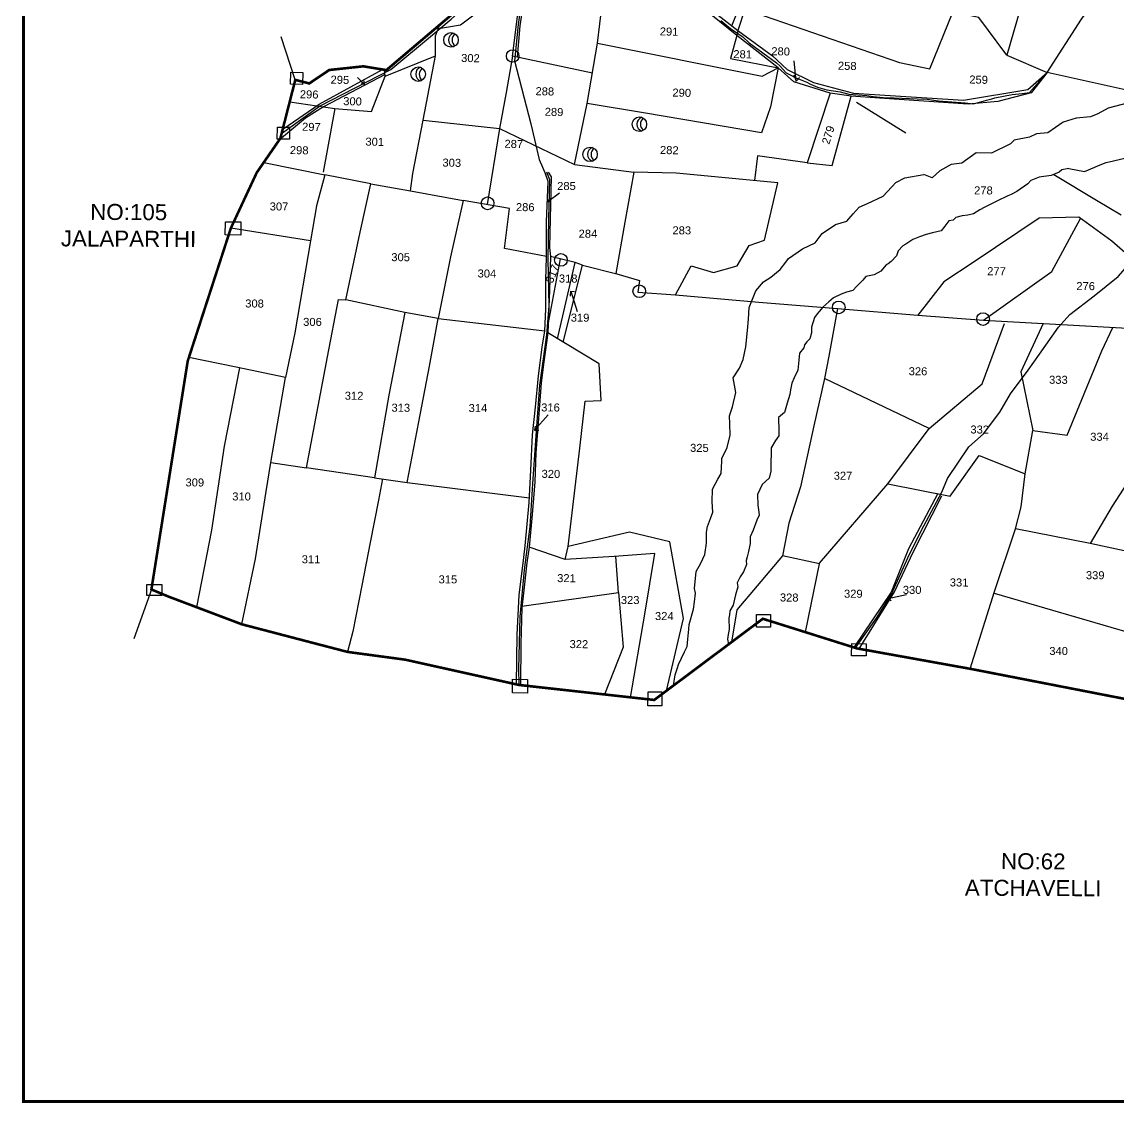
# Model space of a CAD drawing. Header units: inches. Extents: x 207754 to 212786, y 1603154 to 1608628.
# Drawn here: x 207754 to 209809, y 1603154 to 1605181 of the extents above; entities that cross this region are included whole.
import ezdxf

# ---------------------------------------------------------------- set-up
doc = ezdxf.new("R2010")
doc.units = ezdxf.units.IN
doc.header["$LTSCALE"] = 15
doc.header["$MEASUREMENT"] = 0
for name, color, linetype in [('BOUNDRY STONES', 240, 'Continuous'), ('DIMENSION', 1, 'Continuous'), ('PLOTS', 7, 'Continuous'), ('PLOTS NO', 7, 'Continuous'), ('ROADS', 1, 'Continuous'), ('STREAMS', 4, 'Continuous'), ('VILLAGE BOUNDRY', 5, 'Continuous'), ('wells', 7, 'Continuous')]:
    doc.layers.add(name, color=color, linetype=linetype)
doc.styles.get("Standard").update_dxf_attribs({"font": 'arial.ttf'})

msp = doc.modelspace()

# ---------------------------------------------------------------- linework, layer by layer
at = {"color": 5, "const_width": 5.6}
msp.add_lwpolyline([(207756.7, 1608206.2), (212760.2, 1608206.2), (212760.2, 1603157.2), (207756.7, 1603157.2)], close=True, dxfattribs=at)
at = {"layer": 'BOUNDRY STONES', "color": 1}
for points in [[(208266.4, 1605072.3), (208240.1, 1605153)], [(207996.6, 1604117.1), (207963.5, 1604024.8)]]:
    msp.add_lwpolyline(points, dxfattribs=at)
for points in [[(208258.1, 1605086.8), (208280.7, 1605086.3), (208280.2, 1605063.7), (208257.6, 1605064.2)], [(208233.2, 1604983.9), (208255.8, 1604983.4), (208255.3, 1604960.9), (208232.7, 1604961.4)], [(208135.3, 1604806.1), (208164.5, 1604806), (208164.3, 1604781.5), (208135.2, 1604781.7)], [(207988.1, 1604126.3), (208016, 1604126.2), (208015.9, 1604105.9), (207988, 1604106)], [(209131.2, 1604070), (209157.5, 1604069.9), (209157.4, 1604046.2), (209131.1, 1604046.4)], [(209309.6, 1604015.7), (209336.8, 1604015.5), (209336.7, 1603992.7), (209309.5, 1603992.8)], [(208673.7, 1603948.8), (208701.6, 1603948.6), (208701.5, 1603923), (208673.6, 1603923.2)], [(208927.7, 1603925.3), (208953.5, 1603925.1), (208953.4, 1603899.1), (208927.6, 1603899.2)]]:
    msp.add_lwpolyline(points, close=True, dxfattribs=at)
for centre, radius in [((208674, 1605117), 11.8), ((208627, 1604840.9), 11.9), ((208764.4, 1604734.8), 11.9), ((208911.3, 1604676.2), 11.9), ((209285.3, 1604645.9), 11.9), ((209555.9, 1604624), 11.9)]:
    msp.add_circle(centre, radius, dxfattribs=at)
at = {"layer": 'PLOTS'}
for points in [[(208534.8, 1605168.9), (208576.2, 1605175.6), (208646.9, 1605229.3), (208651.6, 1605283.3), (208697.8, 1605311.8), (208709.5, 1605319.6), (208756, 1605361.4), (208785, 1605370.7), (208805.7, 1605387.8), (208824.8, 1605409.6)], [(209694.6, 1605304), (209681.6, 1605261.5), (209631, 1605225.1), (209600.7, 1605118.9), (209676.1, 1605085.9), (209646.3, 1605047.9), (209583.4, 1605031.9), (209528, 1605026.8), (209362, 1605038.2), (209308.3, 1605041.9), (209269.2, 1605047.5), (209201.3, 1605068.7), (209171.6, 1605094.8), (209094.5, 1605155.7), (209016, 1605218.4), (208981, 1605229.1), (208947, 1605276), (208927.7, 1605342.1), (208922.8, 1605360.2), (208906.2, 1605377.4), (208880.7, 1605391.1), (208821.9, 1605410.5)], [(208829.2, 1605417.9), (208896.6, 1605394.2), (208928.4, 1605366.3), (208940.6, 1605356.2), (208940.8, 1605323.9), (208957.5, 1605277.9), (208983.1, 1605237.6), (209019.2, 1605225.6), (209096.2, 1605164.8), (209160.8, 1605117.3), (209188.8, 1605091.7), (209238.2, 1605067.1), (209312.9, 1605047.3)], [(209514.3, 1605235.5), (209470.7, 1605242.8), (209336, 1605265.3), (209196.5, 1605294.4), (209141.4, 1605304.5), (209109.1, 1605205), (209096.2, 1605164.8), (209094.5, 1605155.7), (209082.1, 1605112.5), (209171.6, 1605094.8), (209157.2, 1605021.9), (209140.3, 1604973.3), (208922.7, 1605010), (208813.9, 1605028.3), (208832.9, 1605140.8), (208841.8, 1605213.7), (208854.6, 1605318.8), (208929, 1605337.7)], [(210119.6, 1605325.4), (210079.8, 1605251.9), (209998.7, 1605195.4), (209999.5, 1605153.7), (209839.1, 1605049.9), (209676.1, 1605085.9), (209740.6, 1605185.9), (209809.9, 1605279.6)], [(208823.4, 1605084.6), (208673.6, 1605116.7), (208692.8, 1605271.2), (208698.7, 1605319.3)], [(208709.5, 1605319.6), (208687.4, 1605173.8), (208682.5, 1605114.8)], [(209600.7, 1605118.9), (209548.2, 1605188.9), (209499, 1605199.1), (209514.3, 1605235.5), (209631, 1605225.1)], [(209109.1, 1605205), (209399.2, 1605104.8), (209456, 1605092.7), (209499, 1605199.1)], [(208486.6, 1604896.5), (208506, 1604996.6), (208529.4, 1605117.1), (208529.4, 1605154.8), (208537.5, 1605175.8)], [(208832.9, 1605140.8), (209142, 1605079.5), (209171.6, 1605094.8)], [(208435, 1605079), (208529.4, 1605117.1)], [(208673.6, 1605116.7), (208661.5, 1605048.5), (208649.4, 1604981), (208626.1, 1604838.5)], [(208434.6, 1605082.4), (208319.1, 1605021.8), (208285.4, 1605000.6), (208236.7, 1604960.2)], [(208242.8, 1604979.9), (208311, 1605027), (208429.6, 1605091.9)], [(208255.9, 1605031.4), (208340.7, 1605018.5), (208409.5, 1605012.8), (208435, 1605079), (208433.7, 1605091.2)], [(209312.9, 1605047.3), (209519, 1605034.5), (209640, 1605054), (209676.1, 1605085.9)], [(209269.2, 1605047.5), (209226.2, 1604916.9), (209272.9, 1604912.1), (209308.3, 1605041.9)], [(208340.7, 1605018.5), (208318.9, 1604899.1)], [(208789.6, 1604913.9), (208813.9, 1605028.3)], [(208506, 1604996.6), (208649.4, 1604981)], [(208649.4, 1604981), (208789.6, 1604913.9), (208900.8, 1604899.5)], [(208207.3, 1604917.6), (208321.8, 1604894.1), (208306.3, 1604836), (208295, 1604770.9), (208145.6, 1604794.4)], [(209226.2, 1604916.9), (209132.8, 1604929.9), (209127.6, 1604883.6)], [(208220.6, 1604354.9), (208287.6, 1604344.9), (208327, 1604553.2), (208347.3, 1604660.4), (208361.1, 1604660.3), (208387.8, 1604786.6), (208407.9, 1604877.4), (208321.8, 1604894.1)], [(208407.9, 1604877.4), (208482.3, 1604864), (208486.6, 1604896.5)], [(208534.5, 1604625.3), (208734.1, 1604602), (208736.1, 1604642.6), (208735.9, 1604696.8), (208737.6, 1604739.9), (208737.5, 1604806.3), (208740.4, 1604881.9), (208735, 1604897.8)], [(208740.5, 1604899.6), (208745.9, 1604890.5), (208744.3, 1604811.8), (208743.3, 1604758.4), (208745, 1604741), (208742.7, 1604677.9), (208739.8, 1604597.9), (208732.5, 1604543.6), (208727.2, 1604504.5), (208722.2, 1604437.5), (208717.4, 1604373.4), (208715.5, 1604319.1), (208710.3, 1604257.7), (208705, 1604196.1), (208700.8, 1604166.9), (208694.2, 1604110.1), (208691.1, 1604082.8), (208689.5, 1604015.6), (208688.7, 1603937.8)], [(208804.8, 1604725), (208869, 1604708.7), (208911.8, 1604696.1), (208908.9, 1604674.1), (208979.5, 1604669.5), (209008.5, 1604723.8), (209050.6, 1604711.1), (209095.1, 1604723.7), (209117.1, 1604761.7), (209146.2, 1604771.7), (209171, 1604879.6), (208980.7, 1604897.2), (208900.8, 1604899.5), (208884.3, 1604805.3), (208867.5, 1604709.2)], [(208482.3, 1604864), (208581.4, 1604846.1), (208557.1, 1604740.8), (208534.5, 1604625.3), (208471.7, 1604636.2), (208361.1, 1604660.3)], [(208737.6, 1604741.4), (208658.9, 1604756.2), (208668, 1604831.4), (208581.4, 1604846.1)], [(208979.5, 1604669.5), (209135.4, 1604655.8), (209283, 1604643.8), (209433.6, 1604631.5), (209556.8, 1604621.6), (209826.5, 1604606.8), (209866.5, 1604709.2), (209797, 1604769.7), (209735.4, 1604815.1), (209660.8, 1604812.8), (209538.9, 1604731.3), (209482.5, 1604693.6), (209433.6, 1604631.5)], [(209556.8, 1604621.6), (209685.1, 1604713), (209738.8, 1604812.6)], [(208295, 1604770.9), (208265.5, 1604598.1), (208248, 1604514.3), (208155.6, 1604533.6), (208067, 1604552.1)], [(208762.8, 1604736.7), (208740.5, 1604616.8)], [(208758.1, 1604586.9), (208791.2, 1604730), (208745, 1604741)], [(208768.4, 1604580.7), (208804.8, 1604725), (208791.2, 1604730)], [(208471.7, 1604636.2), (208441.7, 1604481.3), (208414.7, 1604326.6), (208287.6, 1604344.9)], [(209283, 1604643.8), (209266.4, 1604554.6), (209258.4, 1604512.6), (209238.7, 1604424.1), (209213.3, 1604309.3), (209191.9, 1604241.5), (209179.6, 1604180.2), (209132.1, 1604123.8), (209094.2, 1604078.9), (209084.2, 1604018.3)], [(208414.7, 1604326.6), (208476.3, 1604317.6), (208498.1, 1604431.6), (208517.8, 1604535.8), (208534.5, 1604625.3)], [(209454.7, 1604418.6), (209554.4, 1604502.3), (209595.8, 1604615.6)], [(209668.4, 1604615.5), (209626.7, 1604525.2), (209649.3, 1604415), (209713.5, 1604406.3), (209778.5, 1604564.1), (209799, 1604608.3)], [(208681.1, 1603939.1), (208682.4, 1604033), (208686.4, 1604106.6), (208694.7, 1604177.1), (208697.3, 1604198.9), (208705, 1604279.9), (208708, 1604340.6), (208711.2, 1604407.1), (208716.5, 1604458.9), (208722.5, 1604517.8), (208729, 1604571.1), (208734.1, 1604602)], [(208772.2, 1604173.1), (208778, 1604197.8), (208799.7, 1604382.1), (208810, 1604470), (208839.8, 1604471.6), (208836.1, 1604539.8), (208739.8, 1604597.9)], [(208161.7, 1604532.3), (208133.1, 1604385.4), (208109.5, 1604228.2), (208081.1, 1604084)], [(208165.9, 1604051.9), (208191.8, 1604174.3), (208211.9, 1604300.6), (208220.6, 1604354.9), (208248, 1604514.3)], [(209249.1, 1604166.1), (209377.4, 1604315.2), (209454.7, 1604418.6), (209258.4, 1604512.6)], [(209906.4, 1604440.9), (209847.4, 1604349.6), (209798, 1604273), (209756.7, 1604203.5), (209616.5, 1604231), (209627.2, 1604272.1), (209634.9, 1604333.7), (209649.3, 1604415)], [(209377.4, 1604315.2), (209493.9, 1604292.2), (209548.4, 1604368.4), (209634.9, 1604333.7)], [(208430.1, 1604324.3), (208422.3, 1604284.4), (208406.8, 1604205.3), (208390.9, 1604124.3), (208374, 1604038.3), (208364, 1604000.1)], [(208476.3, 1604317.6), (208705.4, 1604288.7)], [(209471.2, 1604296.7), (209416.3, 1604193.4), (209383.3, 1604112.3), (209313.6, 1604008.5)], [(209323.8, 1604005.8), (209389.8, 1604112.6), (209424.7, 1604186.9), (209478.8, 1604292.5)], [(208962.5, 1603927.4), (208994.5, 1604062.4), (208968.6, 1604206.6), (208893.2, 1604224.4), (208778, 1604197.8)], [(209531.5, 1603968.5), (209577.3, 1604113), (209616.5, 1604231)], [(208895, 1603914.9), (208921.5, 1604071.1), (208940.7, 1604184.5), (208864.3, 1604178.6), (208772.2, 1604173.1), (208705, 1604196.1)], [(209576.4, 1604110.1), (209859.8, 1604027.9), (209915.5, 1604111.8), (209934.2, 1604162.3), (209916, 1604169), (209756.7, 1604203.5)], [(208872.3, 1604111.6), (208867.1, 1604178.8)], [(209222.9, 1604037), (209248.9, 1604165.4), (209179.6, 1604180.2)], [(208691.4, 1604085.7), (208872.3, 1604111.6), (208881.1, 1604008.8), (208845.8, 1603920.4)]]:
    msp.add_lwpolyline(points, dxfattribs=at)
at = {"layer": 'PLOTS NO'}
for points in [[(209205.2, 1605070), (209201.4, 1605108)], [(209200.8, 1605082), (209205.2, 1605070), (209211.8, 1605076.9)], [(208396.2, 1605063.5), (208383.2, 1605076.7)], [(208390.1, 1605066.8), (208396.2, 1605063.5), (208395.7, 1605070.4)], [(208740.1, 1604844.1), (208762, 1604860.6)], [(208742.9, 1604850.3), (208740.1, 1604844.1), (208744, 1604844.9)], [(208782.2, 1604667.1), (208782.8, 1604676), (208790, 1604675.5)], [(208782.8, 1604676), (208795, 1604638.1)], [(208715.1, 1604415.7), (208740.2, 1604444.5)], [(208716.3, 1604423.4), (208715.1, 1604415.7), (208722.7, 1604415.7)], [(209377.4, 1604100), (209412.2, 1604107.8)], [(209380.6, 1604105.3), (209377.4, 1604100), (209383.6, 1604096.2)]]:
    msp.add_lwpolyline(points, dxfattribs=at)
at = {"layer": 'ROADS', "color": 1}
for points in [[(209084.7, 1605173.8), (209124.1, 1605272.9), (209140.2, 1605313.4), (209188.8, 1605371.1), (209225.5, 1605439.3), (209245.8, 1605517.7), (209253.2, 1605541)], [(208240.7, 1604971.8), (208311.7, 1605022.9), (208445.5, 1605091.8), (208516, 1605150.3), (208558.8, 1605185.8), (208634.3, 1605255.1), (208650.2, 1605284.4), (208707.5, 1605321.9), (208743.1, 1605353), (208757.1, 1605365.2), (208785.7, 1605374.4), (208793.4, 1605379), (208817.3, 1605402.7), (208829.1, 1605413.6), (208830.5, 1605417.4)], [(208703.6, 1605315.7), (208684, 1605176.1), (208677.2, 1605108), (208708, 1604989.6), (208723.8, 1604923.1), (208736.2, 1604894)], [(209411.2, 1604972.4), (209318.3, 1605030)], [(208737.3, 1604900), (208742.8, 1604885.8), (208741.4, 1604811.6), (208739.9, 1604736), (208741.7, 1604648.9), (208737.1, 1604594.7), (208724.1, 1604500.2), (208717, 1604396.5), (208711.4, 1604314.9), (208706, 1604234.9), (208695.3, 1604153.7), (208687.3, 1604065.6), (208684.8, 1603968.3), (208685.8, 1603938.1)], [(209317, 1604007.4), (209355.9, 1604063.2), (209384.2, 1604108.6), (209414.7, 1604176.1), (209439.9, 1604226.9), (209478.4, 1604299.4), (209489.1, 1604324.8), (209529.1, 1604384.7), (209556.9, 1604408.7), (209587.5, 1604449.6), (209607.5, 1604483.5), (209640.5, 1604528.1), (209661.9, 1604558.1), (209697.1, 1604608.7), (209718.7, 1604632.4), (209764.2, 1604667.8), (209809.2, 1604703.9), (209827.4, 1604724.3), (209845.7, 1604748.1), (209853.2, 1604765.3), (209862.2, 1604786.2), (209900.9, 1604900.6)], [(209688.5, 1604895.1), (209768.6, 1604846.8), (209814.5, 1604819.1)]]:
    msp.add_lwpolyline(points, dxfattribs=at)
at = {"layer": 'STREAMS', "color": 4}
for points in [[(209064, 1605183.4), (209075.2, 1605174), (209082.6, 1605168.7), (209098.1, 1605158.2), (209105.5, 1605153.2), (209117.3, 1605141.6), (209168.8, 1605104.2), (209175.4, 1605097.8), (209186.6, 1605085.2), (209195.4, 1605081.2), (209203.3, 1605076.9), (209225.4, 1605067.9), (209232.1, 1605064.4), (209245.2, 1605058.7), (209258.3, 1605054.9), (209262.9, 1605053.6), (209288.2, 1605049.6), (209304.1, 1605045.5), (209337.7, 1605043.3), (209349.7, 1605041.3), (209368.4, 1605039.5), (209376.9, 1605038.7), (209389.5, 1605038.7), (209432.5, 1605036.8), (209451, 1605036), (209463.5, 1605034.4), (209472.5, 1605033.2), (209522.2, 1605029.2), (209537.1, 1605027.6), (209551.5, 1605031.2), (209562, 1605034.1), (209572.4, 1605037), (209577.9, 1605038.6), (209610.7, 1605045.1), (209629.4, 1605047), (209643.1, 1605048.4), (209676.1, 1605085.9)], [(209840.4, 1605032.1), (209790.3, 1605019.4), (209771.1, 1605008.9), (209757.2, 1605003.2), (209730.7, 1605000.3), (209706.2, 1604992.8), (209677.1, 1604972.9), (209655.9, 1604971.2), (209642.8, 1604964.8), (209614.4, 1604959.1), (209607.6, 1604952.6), (209571.6, 1604935.1), (209542.8, 1604935.4), (209516.1, 1604916.1), (209496, 1604913.7), (209474.6, 1604901.6), (209460.2, 1604888.9), (209445, 1604894.9)], [(209716.6, 1604906.3), (209746.2, 1604900.8), (209765.5, 1604908.6), (209772.3, 1604912), (209786.7, 1604917.6), (209800.1, 1604920.8), (209824.2, 1604926.4)], [(208975.6, 1603937.2), (208978.6, 1603957.4), (208982.9, 1603970.1), (208985.1, 1603976.6), (208995.8, 1604000), (209000.8, 1604010.2), (209002.3, 1604023.7), (209004.4, 1604042.8), (209004.9, 1604051.5), (209012.8, 1604080.3), (209014.6, 1604094.1), (209016.8, 1604110), (209014.8, 1604118.8), (209018.1, 1604150.8), (209027, 1604166.7), (209034.5, 1604182.5), (209037.5, 1604203.7), (209037.2, 1604224.2), (209039.4, 1604235.1), (209044.8, 1604250.3), (209049, 1604262.3), (209048.1, 1604281.3), (209048.9, 1604305), (209058.9, 1604324), (209064.6, 1604334.7), (209065.8, 1604357.5), (209066.1, 1604362.5), (209075.8, 1604383.1), (209081.6, 1604406.1), (209081, 1604427.3), (209080.6, 1604442.8), (209086.1, 1604459.7), (209092.6, 1604486.4), (209087.4, 1604513.6), (209099.5, 1604531.9), (209106, 1604548.1), (209111.1, 1604571.9), (209114, 1604602.3), (209116.1, 1604623.6), (209117.1, 1604645.6), (209129.6, 1604677), (209144.5, 1604693.5), (209158, 1604702.7), (209175.4, 1604717), (209186.1, 1604730.8), (209191.3, 1604737.5), (209217.5, 1604755.9), (209241.2, 1604766.8), (209254.4, 1604784.4), (209279.3, 1604800.9), (209300.2, 1604807.5), (209312.6, 1604821.5), (209323.5, 1604833.8), (209339.2, 1604840.5), (209368.7, 1604854.3), (209392.2, 1604880), (209409.2, 1604888.7), (209445, 1604894.9), (209445, 1604894.9)], [(209716.6, 1604906.3), (209703.3, 1604903.4), (209698.5, 1604899.6), (209683.8, 1604892.9), (209660.8, 1604889.9), (209645.5, 1604883.9), (209639.6, 1604877.4), (209619.2, 1604863.1), (209608.6, 1604857.7), (209602.5, 1604854.8), (209581.8, 1604845), (209558.1, 1604833.1), (209549.6, 1604828.9), (209538, 1604821.3), (209527.6, 1604818.6), (209516.6, 1604817.3), (209504.8, 1604814.2), (209500, 1604809.3), (209491.6, 1604808.3), (209484.1, 1604798.2), (209477.5, 1604789.4), (209460.8, 1604785.7), (209449, 1604782.6), (209436.6, 1604778.4), (209424, 1604772.8), (209411.3, 1604764.6), (209405.6, 1604761), (209396.8, 1604751.7), (209393.6, 1604742.7), (209383.6, 1604732), (209377.7, 1604727.5), (209374.5, 1604725.3), (209363.9, 1604714), (209351.6, 1604706.6), (209335.8, 1604703.7), (209330.4, 1604696.6), (209319.5, 1604685.4), (209311.8, 1604677.4), (209300, 1604674.3), (209290.1, 1604670.5), (209275.4, 1604663.6), (209267, 1604656), (209255.2, 1604646), (209248.7, 1604638.1), (209244.9, 1604633.5), (209239.8, 1604627), (209234, 1604608.6), (209234, 1604597.9), (209230.8, 1604587.1), (209225.6, 1604581.1), (209221, 1604575.8), (209219.6, 1604570.3), (209211.9, 1604559.8), (209210.5, 1604546.6), (209208.5, 1604528.4), (209201.7, 1604513.6), (209197.6, 1604503.9), (209195.1, 1604491.3), (209193.7, 1604482.8), (209188.7, 1604466.1), (209183.3, 1604448.6), (209172.5, 1604439.5), (209172.8, 1604413.8), (209172.8, 1604405.1), (209166.6, 1604396.3), (209158.7, 1604382.7), (209158.6, 1604372.8), (209158.1, 1604354.3), (209158, 1604339), (209154.6, 1604325.5), (209141.4, 1604313.6), (209133, 1604295.1), (209133.3, 1604275), (209135.3, 1604261.7), (209136.2, 1604256.5), (209131.4, 1604247.2), (209124.8, 1604228.1), (209119.3, 1604216), (209119.2, 1604208.1), (209119.2, 1604203.2), (209116.2, 1604188.1), (209113.5, 1604178), (209111.7, 1604171.7), (209112.3, 1604163.8), (209107, 1604150.1), (209100.2, 1604140.9), (209094.9, 1604129.5), (209095.8, 1604122.1), (209091.7, 1604106.8), (209089.8, 1604099.1), (209087.3, 1604087.7), (209081.4, 1604076.9), (209080.2, 1604069.7), (209079.2, 1604063.3), (209079.9, 1604042.3), (209078.2, 1604032.6), (209076.7, 1604023.8), (209078.6, 1604014.2)]]:
    msp.add_lwpolyline(points, dxfattribs=at)
at = {"layer": 'VILLAGE BOUNDRY'}
msp.add_lwpolyline([(209828.6, 1603910.6, 4.86, 4.86, 0), (209535, 1603967.8, 4.86, 4.86, 0), (209319.6, 1604006.6, 4.86, 4.86, 0), (209142.9, 1604062.2, 4.86, 4.86, 0), (209045.5, 1603989.4, 4.86, 4.86, 0), (208939.3, 1603910, 4.86, 4.86, 0), (208685.8, 1603938.1, 4.86, 4.86, 0), (208594.4, 1603958.4, 4.86, 4.86, 0), (208472.6, 1603985.5, 4.86, 4.86, 0), (208364.6, 1604000, 4.86, 4.86, 0), (208305, 1604015.5, 4.86, 4.86, 0), (208165.9, 1604051.9, 4.86, 4.86, 0), (208028.8, 1604103.7, 4.86, 4.86, 0), (207996.6, 1604117.1, 4.86, 4.86, 0), (208029.7, 1604325.3, 4.86, 4.86, 0), (208064.7, 1604545.2, 4.86, 4.86, 0), (208145.6, 1604794.4, 4.86, 4.86, 0), (208194.2, 1604898.6, 4.86, 4.86, 0), (208238.4, 1604962.7, 4.86, 4.86, 0), (208266.4, 1605072.3, 4.86, 4.86, 0), (208292.6, 1605065.6, 4.86, 4.86, 0), (208330, 1605090.8, 4.86, 4.86, 0), (208394, 1605097.7, 4.86, 4.86, 0), (208437.1, 1605090.6, 4.86, 4.86, 0), (208581.4, 1605213, 4.86, 4.86, 0)], format="xyseb", dxfattribs=at)
at = {"layer": 'wells', "color": 0}
for centre in [(208558.3, 1605147.2), (208496.8, 1605083), (208911.5, 1604989.2), (208819, 1604932.6)]:
    msp.add_circle(centre, 13.6, dxfattribs=at)
for centre, start, end in [((208567.3, 1605147.2), 109.888, 251.3113), ((208573.8, 1605146.9), 123.8119, 234.0755), ((208505.7, 1605083.1), 109.888, 251.3113), ((208512.3, 1605082.7), 123.8119, 234.0755), ((208920.5, 1604989.3), 109.888, 251.3113), ((208927, 1604989), 123.8119, 234.0755), ((208828, 1604932.7), 109.888, 251.3113), ((208834.5, 1604932.4), 123.8119, 234.0755)]:
    msp.add_arc(centre, 13.6, start, end, dxfattribs=at)

# ---------------------------------------------------------------- texts
at = {"layer": 'DIMENSION', "char_height": 30, "width": 486.175, "attachment_point": 2, "rotation": 359.7243}
for s, insert in [('NO:105\\PJALAPARTHI', (207954.1, 1604839.6)), ('NO:62\\PATCHAVELLI', (209650.1, 1603622.6))]:
    msp.add_mtext(s, dxfattribs=dict(at, insert=insert))
at = {"layer": 'PLOTS NO'}
for s, rotation, p in [('291', 358.7233, (208949.5, 1605155.7)), ('302', 358.7233, (208577.2, 1605106)), ('281', 358.7233, (209087.5, 1605113.2)), ('280', 358.7233, (209158.7, 1605118.6)), ('258', 358.7233, (209283.6, 1605091.4)), ('295', 358.7233, (208332.4, 1605065.3)), ('259', 358.7233, (209529.9, 1605065.6)), ('288', 358.7233, (208716.6, 1605043.7)), ('296', 358.7233, (208274.8, 1605038)), ('300', 358.7233, (208356.1, 1605025)), ('290', 358.7233, (208973.3, 1605041.1)), ('289', 358.7233, (208733.9, 1605005.1)), ('297', 358.7233, (208278.9, 1604977.1)), ('279', 72.6126, (209267.4, 1604950.1)), ('301', 358.7233, (208397.7, 1604949.2)), ('287', 358.7233, (208658.4, 1604945.1)), ('298', 358.7233, (208256.1, 1604933.4)), ('282', 358.7233, (208950, 1604933.5)), ('303', 358.7233, (208542.2, 1604909.9)), ('285', 359.7243, (208757.3, 1604866)), ('278', 359.7243, (209539, 1604857.7)), ('307', 359.7243, (208218.4, 1604827.6)), ('286', 359.7243, (208680, 1604826.3)), ('284', 359.7243, (208797.5, 1604776.5)), ('283', 359.7243, (208973.5, 1604782.8)), ('305', 359.7243, (208446.4, 1604732.5)), ('304', 359.7243, (208608.1, 1604701.9)), ('317', 68.1369, (208748.7, 1604689.9)), ('277', 359.7243, (209563.6, 1604706.2)), ('318', 359.7243, (208760.5, 1604692.5)), ('276', 359.7243, (209730.7, 1604678.3)), ('308', 359.7243, (208172.5, 1604645.7)), ('306', 359.7243, (208281.1, 1604611.2)), ('319', 359.7243, (208782.8, 1604619.2)), ('326', 359.7243, (209416.4, 1604518.7)), ('333', 359.7243, (209679.6, 1604502.7)), ('312', 359.7243, (208359.1, 1604472.8)), ('313', 359.7243, (208446.7, 1604450.3)), ('314', 359.7243, (208591.3, 1604449.7)), ('316', 359.7243, (208727.3, 1604450.8)), ('332', 359.7243, (209532.1, 1604409.5)), ('334', 359.7243, (209756.7, 1604395.9)), ('325', 359.7243, (209006.5, 1604375.1)), ('320', 359.7243, (208728.1, 1604326.3)), ('327', 359.7243, (209275.8, 1604322.9)), ('309', 359.7243, (208060.5, 1604310.3)), ('310', 359.7243, (208148.1, 1604284)), ('311', 359.7243, (208278.4, 1604166.2)), ('315', 359.7243, (208535, 1604128.6)), ('321', 359.7243, (208757.3, 1604130.9)), ('331', 359.7243, (209493.4, 1604122.8)), ('339', 359.7243, (209748.6, 1604136.4)), ('329', 359.7243, (209295.1, 1604101.7)), ('330', 359.7243, (209405.4, 1604108.9)), ('323', 359.7243, (208876.7, 1604089.9)), ('328', 359.7243, (209174.9, 1604094.6)), ('324', 359.7243, (208940.7, 1604059.8)), ('322', 359.7243, (208780.6, 1604007.2)), ('340', 359.7243, (209680, 1603994.4))]:
    msp.add_text(s, height=15, rotation=rotation, dxfattribs=at).set_placement(p)

doc.saveas('drawing.dxf')
